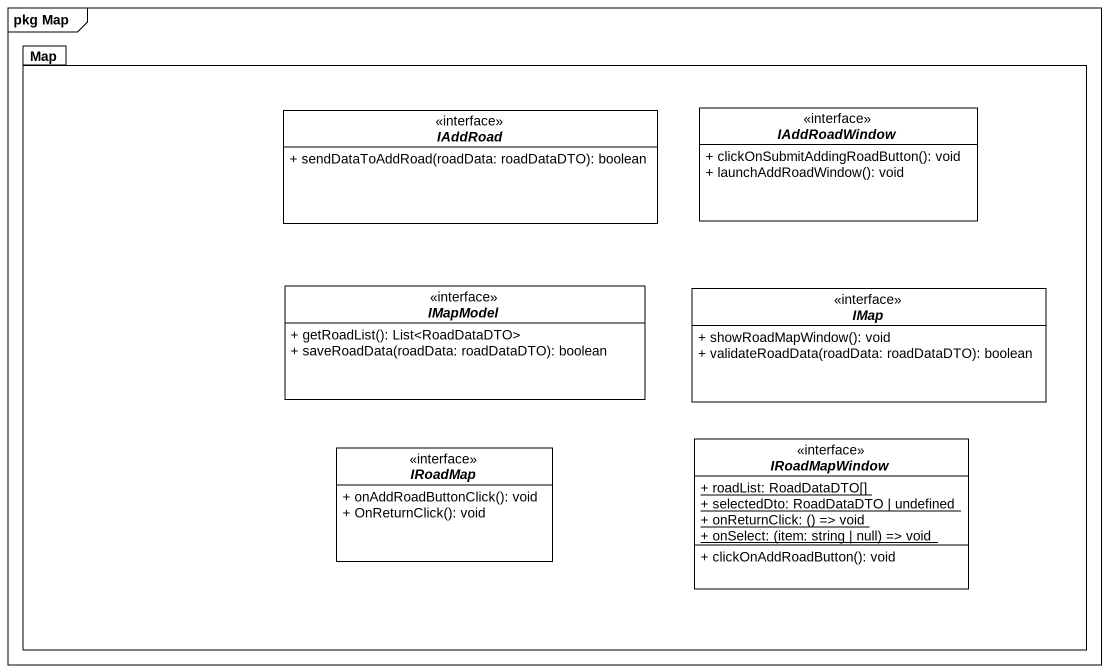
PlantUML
@startuml
mainframe pkg Map
hide circle
hide empty members
skinparam classAttributeIconSize 0
package "Map" as Map_ {
  interface IAddRoad {
    + sendDataToAddRoad(roadData: roadDataDTO): boolean
  }
  interface IAddRoadWindow {
    + clickOnSubmitAddingRoadButton(): void
    + launchAddRoadWindow(): void
  }
  interface IMapModel {
    + getRoadList(): List<RoadDataDTO>
    + saveRoadData(roadData: roadDataDTO): boolean
  }
  interface IMap {
    + showRoadMapWindow(): void
    + validateRoadData(roadData: roadDataDTO): boolean
  }
  interface IRoadMap {
    + onAddRoadButtonClick(): void
    + OnReturnClick(): void
  }
  interface IRoadMapWindow {
    {static} + roadList: RoadDataDTO[]
    {static} + selectedDto: RoadDataDTO | undefined
    {static} {field} + onReturnClick: () => void
    {static} {field} + onSelect: (item: string | null) => void
    + clickOnAddRoadButton(): void
  }
}
@enduml
